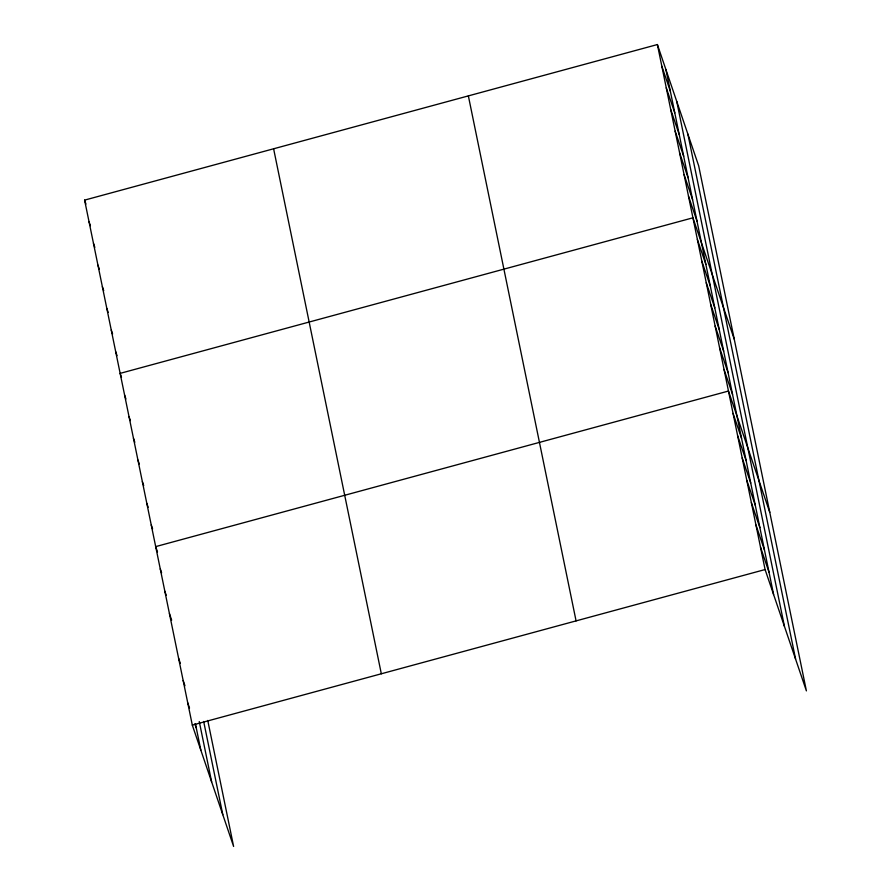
<?xml version="1.0" encoding="UTF-8"?>
<svg xmlns="http://www.w3.org/2000/svg" width="891" height="891" viewBox="0 0 891 891"><rect width="100%" height="100%" fill="white"/><g stroke="black" fill="none" stroke-linecap="round" stroke-linejoin="round"><path stroke-width="1.34" d="M207.759 720.451L233.609 846.45L192.311 725.118L84.6 200.119L657.391 44.55L698.689 165.882L806.4 690.881L765.091 569.549L657.391 44.55M192.311 725.118L765.091 569.549M661.824 66.201L670.344 91.227M666.268 87.864L674.788 112.89M670.711 109.515L679.232 134.541M675.155 131.177L683.675 156.192M679.599 152.829L688.119 177.855M684.043 174.491L692.563 199.506M688.487 196.143L697.007 221.168M734.229 339.126L692.931 217.805L120.14 373.374L121.488 377.327M697.375 239.456L705.895 264.482M701.818 261.119L710.339 286.134M706.262 282.77L714.782 307.796M710.706 304.421L719.215 329.447M715.15 326.084L723.659 351.11M719.594 347.735L728.103 372.761M724.027 369.397L732.547 394.412M769.779 512.381L728.47 391.049L155.691 546.617L157.484 551.885M733.048 413.368L741.568 438.383M737.625 435.677L746.146 460.703M742.203 457.985L750.723 483.011M746.781 480.305L755.301 505.32M751.358 502.613L759.878 527.639M755.936 524.922L764.456 549.947M760.513 547.241L769.033 572.267M84.6 200.119L85.948 204.072M89.044 221.781L90.392 225.724M93.488 243.432L94.836 247.386M97.932 265.095L99.28 269.037M102.376 286.746L103.724 290.7M106.82 308.409L108.156 312.351M111.264 330.06L112.6 334.014M115.707 351.711L117.044 355.665M124.584 395.025L125.932 398.979M129.028 416.687L130.376 420.641M133.472 438.339L134.819 442.292M137.916 460.001L139.263 463.944M142.36 481.652L143.707 485.606M146.803 503.315L148.151 507.257M151.247 524.966L152.595 528.92M160.269 568.937L161.616 572.891M164.846 591.245L166.194 595.199M169.424 613.565L171.662 620.147M178.579 658.182L180.372 663.45M183.156 680.501L184.949 685.769M187.734 702.81L189.527 708.078M194.906 723.882L196.254 727.836M687.874 134.096L795.585 659.095M676.726 101.351L784.436 626.351M665.9 69.576L773.611 594.575M468.365 95.894L576.076 620.893M273.615 148.786L381.326 673.785M203.671 721.487L222.795 814.675M199.261 721.554L211.646 781.93M195.441 723.893L200.831 750.144"/></g></svg>
